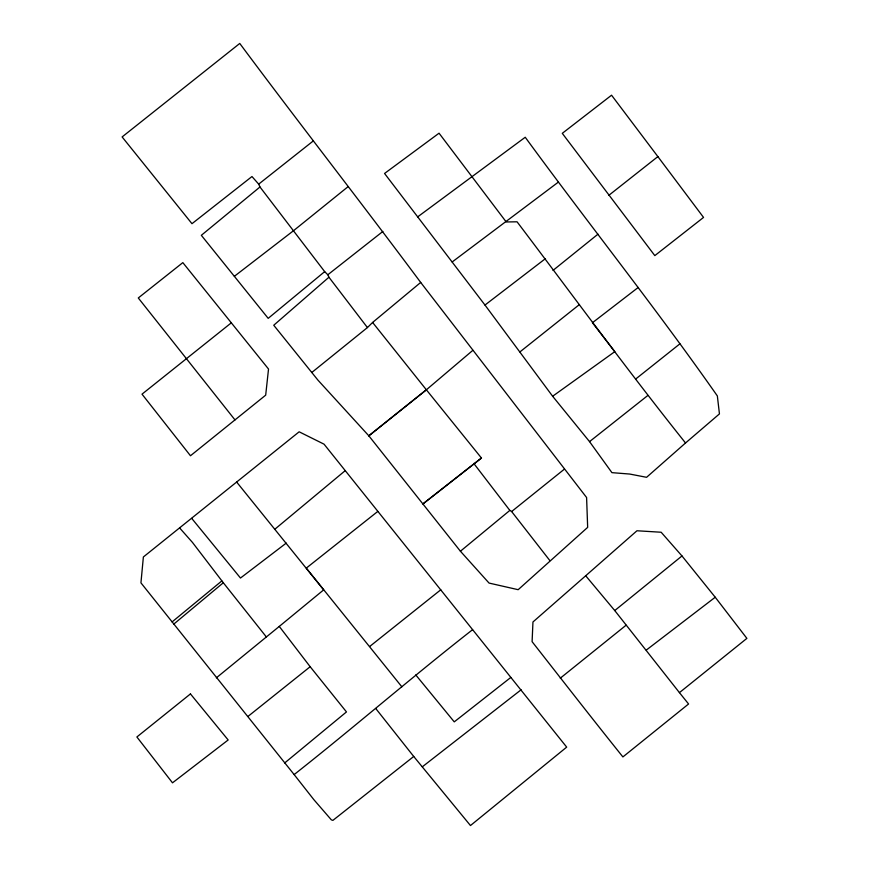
<?xml version="1.0" encoding="UTF-8"?>
<svg xmlns="http://www.w3.org/2000/svg" width="869" height="869" viewBox="0 0 869 869"><rect width="100%" height="100%" fill="white"/><g stroke="black" fill="none" stroke-linecap="round" stroke-linejoin="round"><path stroke-width="1.3" d="M367.424 327.57L372.605 322.453L420.694 282.436C361.015 202.292 299.403 123.626 239.757 43.45L122.116 136.933L191.973 223.691L251.967 176.537L258.69 184.13L259.972 186.987L324.68 271.628L327.819 274.767L328.938 277.233L367.424 327.57L311.786 372.497M420.694 282.436L586.597 497.524L587.661 527.374L518.163 589.693L489.062 583.077L460.418 551.228L368.825 435.814L317.935 380.122L273.746 325.245L328.938 277.233M685.532 442.984L646.579 477.309L629.721 474.05L611.928 472.649L589.54 441.626L552.63 396.253L484.978 305.052L384.554 173.463L439.051 133.196L506.225 221.964L517.055 221.801C572.975 295.666 627.624 370.563 685.532 442.984L719.445 413.905L717.349 395.938C655.737 307.919 588.617 223.963 525.234 137.259L417.707 216.848M585.706 575.767L636.966 530.763L661.157 532.241L681.98 555.964L715.23 597.242L746.884 638.378L679.439 692.636L688.574 703.988L622.899 756.921C592.278 718.793 562.276 680.166 532.1 641.67L532.958 621.976L585.706 575.767L614.752 610.559L679.439 692.636M294.146 774.583L140.941 582.86L143.374 556.975L299.153 431.806L324.05 444.178L566.686 747.123L470.466 825.55L413.731 756.475L332.881 820.39L331.328 819.825L313.883 799.697L294.146 774.583C354.313 727.103 412.21 676.853 472.606 629.667M481.459 458.028L422.986 503.868L481.459 458.028L426.364 389.801L368.825 435.814L426.364 389.801L472.866 350.316M173.876 624.029L223.322 582.751L192.44 542.397L179.796 528.135M274.919 529.167L344.874 470.933M324.68 271.628L268.195 318.358L201.336 235.314L259.972 186.987M460.418 551.228L509.842 510.418L511.635 511.537L549.892 560.624M284.717 762.928L346.47 711.928L310.168 666.719L279.275 626.419L323.681 589.866L236.683 482.089M172.084 621.932L221.812 580.948M216.348 677.842L279.275 626.419M614.752 610.559L681.98 555.964M347.969 186.748L293.765 230.513L234.348 276.32M552.999 270.411L597.991 234.163M560.277 678.189L626.093 625.213M511.635 511.537L564.231 469.271M231.317 322.833L142.016 394.157L190.474 455.758L265.686 395.156L268.521 369.032L182.838 262.623L138.29 297.969L234.988 419.912M248.121 716.317L310.168 666.719M369.716 646.471L440.789 589.779M519.934 351.912L579.493 304.498M635.847 378.906L679.916 343.831M377.733 511.472L306.279 568.13L401.847 686.803M589.54 441.626L647.883 395.428M258.69 184.13L313.285 140.93M608.745 195.395L657.876 156.605L611.559 95.199L562.286 133.337L654.813 255.616L703.542 217.424L657.876 156.605M327.819 274.767L382.871 231.447M510.744 677.494L454.248 721.867L415.773 674.931M422.312 766.816L521.128 689.78M638.204 287.465L592.441 322.736L614.817 351.641L552.63 396.253M484.978 305.052L545.482 258.614M558.18 182.251L452.173 261.971M646.275 650.099L715.23 597.242M286.249 543.103L240.485 578.037L191.756 518.424M372.605 322.453L426.364 389.801M223.322 582.751L266.262 636.825M375.745 708.496L413.731 756.475M473.801 463.449L509.842 510.418M190.452 693.918L136.878 736.977L172.496 782.828L228.167 739.975L190.452 693.918"/></g></svg>
